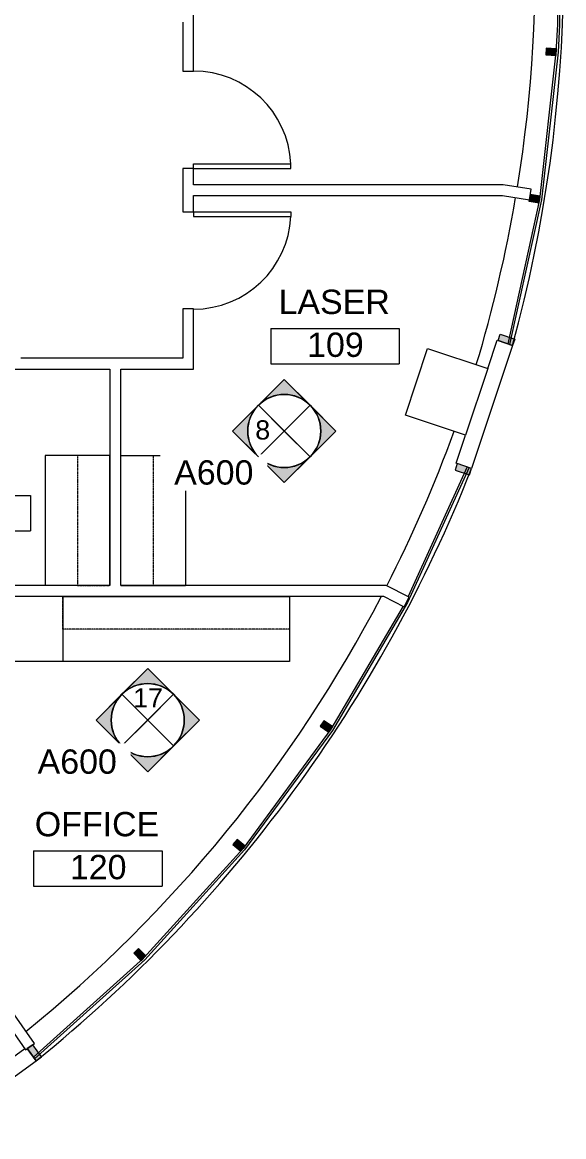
# Model space of a CAD drawing. Header units: inches. Extents: x 41 to 1584, y -595 to 378.
# Drawn here: x 1363.3 to 1563.9, y -511.1 to -98.4 of the extents above; entities that cross this region are included whole.
import ezdxf

# ---------------------------------------------------------------- set-up
doc = ezdxf.new("R2010")
doc.units = ezdxf.units.IN
doc.header["$MEASUREMENT"] = 0
doc.linetypes.add('Overhead', pattern=[0.15625, 0.09375, -0.0625])
for name, color, linetype, lineweight in [('A-AREA-IDEN', 2, 'Continuous', 20), ('A-DETL', 90, 'Continuous', 9), ('A-DOOR', 31, 'Continuous', 13), ('A-EXIST-GLAZ', 250, 'Continuous', 9), ('A-WALL', 113, 'Continuous', 13), ('EXTWINDOWS', 250, 'Continuous', 9), ('G-ANNO-SYMB', 111, 'Continuous', 9), ('new block- skin dc_dwg', 8, 'Continuous', 9), ('Q-CASE', 31, 'Continuous', 13), ('S-EXIST-COLS', 250, 'Continuous', 9)]:
    doc.layers.add(name, color=color, linetype=linetype, lineweight=lineweight)
doc.styles.add('Arial_1', font='arial.ttf', dxfattribs={"height": 9})
doc.styles.add('Arial_2', font='arial.ttf', dxfattribs={"height": 7.125})

# ---------------------------------------------------------------- blocks, each defined once
blk = doc.blocks.new('new block- skin dc_dwg-1925045-New Construction - Partition Plan')
at = {"layer": 'EXTWINDOWS'}
for points in [[(2791.85, 1239.02), (2792, 1241.51), (2788.13, 1241.75), (2787.98, 1239.25)], [(2785.56, 1184.52), (2785.97, 1186.98), (2782.25, 1187.6), (2781.94, 1185.62), (2781.81, 1185.62), (2781.73, 1185.15), (2782.56, 1185.01)], [(2775.71, 1131.7), (2770.38, 1133.48), (2771.17, 1135.85), (2776.5, 1134.07)], [(2759.76, 1083.79), (2760.55, 1086.16), (2755.21, 1087.93), (2754.42, 1085.56)], [(2707.68, 988.54), (2709.05, 990.63), (2705.82, 992.75), (2704.44, 990.67)], [(2675.08, 944.42), (2676.66, 946.35), (2673.66, 948.81), (2672.08, 946.87)], [(2638.11, 903.88), (2639.88, 905.65), (2637.15, 908.39), (2635.38, 906.63)], [(2599.24, 866.79), (2601.27, 868.25), (2598.01, 872.77), (2595.96, 871.34), (2598.59, 867.69)]]:
    blk.add_hatch(color=256, dxfattribs=at).paths.add_polyline_path(points, flags=0)
at = {"layer": 'A-EXIST-GLAZ'}
for p, q in [((2758.88, 1086.71), (2736.98, 1038.71)), ((2638.99, 904.76), (2598.21, 868.21))]:
    blk.add_line(p, q, dxfattribs=at)
at = {"layer": 'A-EXIST-GLAZ', "flags": 128}
for points in [[(2774.05, 1132.25), (2785.76, 1185.75), (2791.92, 1240.28), (2792.44, 1250.49), (2792.77, 1284.89), (2792.45, 1295.11), (2787.32, 1349.74), (2776.63, 1403.45)], [(2774.76, 1132.02), (2786.5, 1185.63), (2792.67, 1240.22), (2793.19, 1250.46), (2793.52, 1284.9), (2793.2, 1295.15), (2788.07, 1349.85), (2777.35, 1403.68)], [(2759.6, 1086.47), (2736.82, 1036.54), (2709, 989.17), (2676.45, 944.91), (2639.52, 904.23), (2598.65, 867.6)], [(2735.13, 1035.16), (2708.37, 989.58), (2675.87, 945.39), (2638.99, 904.76)]]:
    blk.add_lwpolyline(points, dxfattribs=at)
at = {"layer": 'A-WALL', "color": 250, "lineweight": 9}
blk.add_line((2595.1, 871.2), (2586.81, 865.22), dxfattribs=at)
at = {"layer": 'A-WALL', "color": 250, "lineweight": 9, "flags": 128}
for points in [[(2766.55, 1123.16), (2770.02, 1133.59), (2775.71, 1131.7), (2760.55, 1086.16), (2754.86, 1088.05), (2758.33, 1098.49)], [(2565.72, 850.01), (2556.8, 843.58), (2560.31, 838.71), (2599.24, 866.79), (2595.96, 871.34)]]:
    blk.add_lwpolyline(points, dxfattribs=at)
at = {"layer": 'A-WALL', "color": 250, "lineweight": 9}
for centre, radius, start, end in [((2260.21, 1272.77), 534.46, 344.6958, 14.2118), ((2260.21, 1272.77), 534.46, 344.6958, 14.2118), ((2272.85, 1272.63), 511.33, 350.7423, 14.1475), ((2272.85, 1272.63), 511.33, 343.1694, 350.294), ((2273.69, 1275.15), 511.34, 332.9612, 339.9577), ((2263.51, 1282.66), 534.47, 308.9139, 338.4291), ((2263.51, 1282.66), 534.47, 308.9139, 338.4291), ((2273.69, 1275.15), 511.34, 308.9908, 332.4696)]:
    blk.add_arc(centre, radius, start, end, dxfattribs=at)
at = {"layer": 'EXTWINDOWS'}
for p, q in [((2788.13, 1241.75), (2787.98, 1239.25)), ((2787.98, 1239.25), (2791.85, 1239.02)), ((2792, 1241.51), (2788.13, 1241.75)), ((2791.85, 1239.02), (2792, 1241.51)), ((2781.81, 1185.62), (2781.73, 1185.15)), ((2781.73, 1185.15), (2782.56, 1185.01)), ((2781.94, 1185.62), (2781.81, 1185.62)), ((2782.25, 1187.6), (2781.94, 1185.62)), ((2785.97, 1186.98), (2782.25, 1187.6)), ((2782.56, 1185.01), (2785.56, 1184.52)), ((2785.56, 1184.52), (2785.97, 1186.98)), ((2770.38, 1133.48), (2771.17, 1135.85)), ((2771.17, 1135.85), (2776.5, 1134.07)), ((2775.71, 1131.7), (2770.38, 1133.48)), ((2776.5, 1134.07), (2775.71, 1131.7)), ((2755.21, 1087.93), (2754.42, 1085.56)), ((2754.42, 1085.56), (2759.76, 1083.79)), ((2760.55, 1086.16), (2755.21, 1087.93)), ((2759.76, 1083.79), (2760.55, 1086.16)), ((2705.82, 992.75), (2704.44, 990.67)), ((2704.44, 990.67), (2707.68, 988.54)), ((2709.05, 990.63), (2705.82, 992.75)), ((2707.68, 988.54), (2709.05, 990.63)), ((2673.66, 948.81), (2672.08, 946.87)), ((2672.08, 946.87), (2675.08, 944.42)), ((2676.66, 946.35), (2673.66, 948.81)), ((2675.08, 944.42), (2676.66, 946.35)), ((2637.15, 908.39), (2635.38, 906.63)), ((2639.88, 905.65), (2637.15, 908.39)), ((2635.38, 906.63), (2638.11, 903.88)), ((2638.11, 903.88), (2639.88, 905.65)), ((2598.01, 872.77), (2595.96, 871.34)), ((2595.96, 871.34), (2598.59, 867.69)), ((2601.27, 868.25), (2598.01, 872.77)), ((2598.59, 867.69), (2599.24, 866.79)), ((2599.24, 866.79), (2601.27, 868.25))]:
    blk.add_line(p, q, dxfattribs=at)
at = {"layer": 'S-EXIST-COLS', "flags": 128}
blk.add_lwpolyline([(2736.02, 1105.92), (2744.24, 1130.59), (2766.55, 1123.16), (2758.33, 1098.49)], close=True, dxfattribs=at)
blk = doc.blocks.new('Upper Cabinet - Standard Upper Cabinet-2107417-New Construction - Partition Plan')
at = {"layer": 'Q-CASE', "linetype": 'Overhead', "lineweight": 9}
for p, q in [((-47.26, 12), (36.74, 12)), ((-47.26, 0), (-47.26, 12)), ((36.74, 12), (36.74, 0))]:
    blk.add_line(p, q, dxfattribs=at)
at = {"layer": 'Q-CASE'}
blk.add_line((36.74, 0), (-47.26, 0), dxfattribs=at)
blk = doc.blocks.new('Counter Top _No Backsplash_ - Standard Counter Top-2105307-New Construction - Partition Plan')
at = {"layer": 'Q-CASE'}
for p, q in [((-47.26, 12), (-47.26, 24)), ((-47.26, 24), (36.74, 24)), ((36.74, 12), (36.74, 24)), ((-47.26, 0), (-47.26, 12)), ((36.74, 0), (36.74, 12)), ((36.74, 0), (-47.26, 0))]:
    blk.add_line(p, q, dxfattribs=at)
blk = doc.blocks.new('Upper Cabinet - Standard Upper Cabinet-2099064-New Construction - Partition Plan')
at = {"layer": 'Q-CASE'}
blk.add_line((0.85, 0), (-47.26, 0), dxfattribs=at)
at = {"layer": 'Q-CASE', "linetype": 'Overhead', "lineweight": 9}
for p, q in [((-47.26, 0), (-47.26, -12)), ((0.85, -12), (0.85, 0)), ((-47.26, -12), (0.85, -12))]:
    blk.add_line(p, q, dxfattribs=at)
blk = doc.blocks.new('Counter Top _No Backsplash_ - Standard Counter Top-2099033-New Construction - Partition Plan')
at = {"layer": 'Q-CASE'}
for p, q in [((0.85, 0), (-47.26, 0)), ((-47.26, 0), (-47.26, -12)), ((0.85, 0), (0.85, -12)), ((-47.26, -12), (-47.26, -24)), ((0.85, -12), (0.85, -24)), ((-47.26, -24), (0.85, -24))]:
    blk.add_line(p, q, dxfattribs=at)
blk = doc.blocks.new('Single-Flush - 36_ x 84_-1510128-New Construction - Partition Plan')
at = {"layer": 'A-DOOR', "color": 7, "lineweight": 20}
for p, q in [((16.25, 2), (16.25, 38.02)), ((18, 38.02), (16.25, 38.02)), ((18, 2), (18, 38.02)), ((18, 2), (16.25, 2))]:
    blk.add_line(p, q, dxfattribs=at)
at = {"layer": 'A-DOOR', "lineweight": 9}
blk.add_arc((18, 2), 36.07, 92.7812, 180, dxfattribs=at)
blk = doc.blocks.new('Single-Flush - 36_ x 84_-1509972-New Construction - Partition Plan')
at = {"layer": 'A-DOOR', "color": 7, "lineweight": 20}
for p, q in [((16.25, -2), (16.25, -38.02)), ((18, -2), (16.25, -2)), ((18, -2), (18, -38.02)), ((18, -38.02), (16.25, -38.02))]:
    blk.add_line(p, q, dxfattribs=at)
at = {"layer": 'A-DOOR', "lineweight": 9}
blk.add_arc((18, -2), 36.07, 180, 267.2188, dxfattribs=at)
blk = doc.blocks.new('Upper Cabinet - Standard Upper Cabinet-2087538-New Construction - Partition Plan')
at = {"layer": 'Q-CASE', "linetype": 'Overhead', "lineweight": 9}
for p, q in [((-47.26, 12), (0.85, 12)), ((-47.26, 0), (-47.26, 12)), ((0.85, 12), (0.85, 0))]:
    blk.add_line(p, q, dxfattribs=at)
at = {"layer": 'Q-CASE'}
blk.add_line((0.85, 0), (-47.26, 0), dxfattribs=at)
blk = doc.blocks.new('Counter Top _No Backsplash_ - Standard Counter Top-2087507-New Construction - Partition Plan')
at = {"layer": 'Q-CASE'}
for p, q in [((-47.26, 12), (-47.26, 24)), ((-47.26, 24), (0.85, 24)), ((0.85, 12), (0.85, 24)), ((-47.26, 0), (-47.26, 12)), ((0.85, 0), (0.85, 12)), ((0.85, 0), (-47.26, 0))]:
    blk.add_line(p, q, dxfattribs=at)
blk = doc.blocks.new('Elevation - Interiors-59324-New Construction - Partition Plan')
at = {"layer": 'G-ANNO-SYMB'}
h = blk.add_hatch(color=256, dxfattribs=at)
edge = h.paths.add_edge_path(flags=0)
edge.add_line((-0.0996, 0.0996), (0, 0.1992))
edge.add_line((0, 0.1992), (0.0996, 0.0996))
edge.add_arc((0, 0), 0.1409, 45, 135)
h = blk.add_hatch(color=256, dxfattribs=at)
edge = h.paths.add_edge_path(flags=0)
edge.add_line((-0.1992, 0), (-0.0996, 0.0996))
edge.add_arc((0, 0), 0.1409, 135, 225)
edge.add_line((-0.0996, -0.0996), (-0.1992, 0))
h = blk.add_hatch(color=256, dxfattribs=at)
edge = h.paths.add_edge_path(flags=0)
edge.add_line((0.1992, 0), (0.0996, -0.0996))
edge.add_arc((0, 0), 0.1409, 315, 405)
edge.add_line((0.0996, 0.0996), (0.1992, 0))
h = blk.add_hatch(color=256, dxfattribs=at)
edge = h.paths.add_edge_path(flags=0)
edge.add_arc((0, 0), 0.1409, 225, 315)
edge.add_line((0.0996, -0.0996), (0, -0.1992))
edge.add_line((0, -0.1992), (-0.0996, -0.0996))
for p, q in [((0, 0.1992), (-0.1992, 0)), ((0, 0.1992), (-0.0996, 0.0996)), ((0.1992, 0), (0, 0.1992)), ((0.0996, 0.0996), (0, 0.1992)), ((-0.0996, 0.0996), (-0.1992, 0)), ((-0.0996, 0.0996), (0.0996, -0.0996)), ((0.0996, 0.0996), (-0.0996, -0.0996)), ((0, 0), (-0.0996, 0.0996)), ((-0.0996, 0.0996), (0, 0)), ((0.0996, 0.0996), (0, 0)), ((0, 0), (0.0996, 0.0996)), ((0.1992, 0), (0.0996, 0.0996)), ((0, -0.1992), (0.1992, 0)), ((-0.1992, 0), (0, -0.1992)), ((-0.1992, 0), (-0.0996, -0.0996)), ((-0.0996, -0.0996), (0, 0)), ((0, 0), (-0.0996, -0.0996)), ((0, 0), (0.0996, -0.0996)), ((0.0996, -0.0996), (0, 0)), ((0.0996, -0.0996), (0.1992, 0)), ((-0.0996, -0.0996), (0, -0.1992)), ((0, -0.1992), (0.0996, -0.0996))]:
    blk.add_line(p, q, dxfattribs=at)
blk.add_circle((0, 0), 0.1409, dxfattribs=at)
for start, end in [(45, 135), (45, 135), (135, 225), (135, 225), (315, 45), (315, 45), (225, 315), (225, 315)]:
    blk.add_arc((0, 0), 0.1409, start, end, dxfattribs=at)
blk = doc.blocks.new('Elevation - Triangle - 51_256_-58624-New Construction - Partition Plan')
at = {"layer": 'G-ANNO-SYMB'}
for p, q in [((0, 0.0996), (-0.0996, 0)), ((0.0996, 0), (0, 0.0996))]:
    blk.add_line(p, q, dxfattribs=at)
blk = doc.blocks.new('FORM Room Tag - Name _ Number-61107-New Construction - Partition Plan')
at = {"layer": 'A-AREA-IDEN'}
for p, q in [((-0.2444, -0.0231), (-0.2444, -0.1589)), ((-0.2444, -0.0231), (0.2515, -0.0231)), ((0.2515, -0.0231), (0.2515, -0.1589)), ((-0.2444, -0.1589), (0.2515, -0.1589))]:
    blk.add_line(p, q, dxfattribs=at)

msp = doc.modelspace()

# ---------------------------------------------------------------- linework, layer by layer
at = {"layer": 'A-DETL', "lineweight": 13}
msp.add_line((1378.28, -335.1), (1360.28, -335.1), dxfattribs=at)
at = {"layer": 'A-WALL', "color": 7, "lineweight": 20}
for p, q in [((1426.78, -116.59), (1426.78, 14.76)), ((1422.78, -98.45), (1422.78, -116.59)), ((1422.78, -116.59), (1426.78, -116.59)), ((1426.78, -152.59), (1422.78, -152.59)), ((1422.78, -152.59), (1422.78, -168.59)), ((1426.78, -158.59), (1426.78, -152.59)), ((1541.5, -158.59), (1426.78, -158.59)), ((1551.78, -160.22), (1541.5, -158.59)), ((1551.15, -164.17), (1551.78, -160.22)), ((1426.78, -168.59), (1426.78, -162.59)), ((1426.78, -162.59), (1541.18, -162.59)), ((1541.18, -162.59), (1551.15, -164.17)), ((1422.78, -168.59), (1426.78, -168.59)), ((1426.78, -204.59), (1422.78, -204.59)), ((1422.78, -204.59), (1422.78, -222.84)), ((1426.78, -226.84), (1426.78, -204.59)), ((1358.78, -226.84), (1395.78, -226.84)), ((1422.78, -222.84), (1362.78, -222.84)), ((1395.78, -226.84), (1395.78, -306.95)), ((1399.78, -226.84), (1426.78, -226.84)), ((1399.78, -306.95), (1399.78, -226.84)), ((1395.78, -306.95), (1265.33, -306.95)), ((1498.09, -306.95), (1399.78, -306.95)), ((1506.61, -311.29), (1498.09, -306.95)), ((1324.29, -310.95), (1497.13, -310.95)), ((1497.13, -310.95), (1504.79, -314.86)), ((1504.79, -314.86), (1506.61, -311.29)), ((1367.81, -476.61), (1324.29, -414.46)), ((1321.25, -417.09), (1364.53, -478.9)), ((1364.53, -478.9), (1367.81, -476.61))]:
    msp.add_line(p, q, dxfattribs=at)

# ---------------------------------------------------------------- block references
at = {"layer": 'A-AREA-IDEN', "xscale": 95.99999999999994, "yscale": 95.99999999999994, "zscale": 95.99999999999994}
for p in [(1478.84, -209.63), (1342.27, -271.43), (1390.98, -403.02)]:
    msp.add_blockref('FORM Room Tag - Name _ Number-61107-New Construction - Partition Plan', p, dxfattribs=at)
at = {"layer": 'A-DOOR'}
for name, p, rotation in [('Single-Flush - 36_ x 84_-1510128-New Construction - Partition Plan', (1424.78, -134.59), 269.9999999999999), ('Single-Flush - 36_ x 84_-1509972-New Construction - Partition Plan', (1424.78, -186.59), 89.99999999999987)]:
    msp.add_blockref(name, p, dxfattribs=dict(at, rotation=rotation))
at = {"layer": 'G-ANNO-SYMB', "xscale": 95.99999999999994, "yscale": 95.99999999999994, "zscale": 95.99999999999994}
for name, p in [('Elevation - Interiors-59324-New Construction - Partition Plan', (1460.37, -249.78)), ('Elevation - Interiors-59324-New Construction - Partition Plan', (1409.78, -356.84)), ('Elevation - Triangle - 51_256_-58624-New Construction - Partition Plan', (1409.78, -347.28))]:
    msp.add_blockref(name, p, dxfattribs=at)
at = {"layer": 'new block- skin dc_dwg', "color": 250}
msp.add_blockref('new block- skin dc_dwg-1925045-New Construction - Partition Plan', (-1230.78, -1349.79), dxfattribs=at)
at = {"layer": 'Q-CASE'}
for name, p, rotation in [('Counter Top _No Backsplash_ - Standard Counter Top-2099033-New Construction - Partition Plan', (1395.78, -306.1), 269.9999999999994), ('Upper Cabinet - Standard Upper Cabinet-2099064-New Construction - Partition Plan', (1395.78, -306.1), 269.9999999999994), ('Upper Cabinet - Standard Upper Cabinet-2087538-New Construction - Partition Plan', (1399.78, -306.1), 270.0000000000006), ('Counter Top _No Backsplash_ - Standard Counter Top-2087507-New Construction - Partition Plan', (1399.78, -306.1), 270.0000000000006), ('Upper Cabinet - Standard Upper Cabinet-2107417-New Construction - Partition Plan', (1415.02, -311.1), 180), ('Counter Top _No Backsplash_ - Standard Counter Top-2105307-New Construction - Partition Plan', (1415.02, -311.1), 180)]:
    msp.add_blockref(name, p, dxfattribs=dict(at, rotation=rotation))

# ---------------------------------------------------------------- texts
at = {"layer": 'A-AREA-IDEN', "lineweight": 9, "char_height": 9, "attachment_point": 2, "line_spacing_factor": 0.941778, "style": 'Arial_1'}
for s, insert, width in [('LASER', (1478.86, -197.45), 49.2534), ('109', (1479.32, -213.34), 25.1225), ('OFFICE', (1390.99, -390.84), 54.9831), ('120', (1391.45, -406.74), 25.1225)]:
    msp.add_mtext(s, dxfattribs=dict(at, insert=insert, width=width))
at = {"layer": 'G-ANNO-SYMB', "attachment_point": 2, "line_spacing_factor": 0.941778, "style": 'Arial_2'}
for s, insert, char_height, width in [('8', (1452.38, -245.81), 7.12, 6.6294), ('17', (1409.93, -345.03), 7.125, 13.2588)]:
    msp.add_mtext(s, dxfattribs=dict(at, insert=insert, char_height=char_height, width=width))

# ---------------------------------------------------------------- next in the draw order: texts
at = {"layer": 'G-ANNO-SYMB', "char_height": 9, "width": 35.1495, "attachment_point": 2, "line_spacing_factor": 0.941778, "style": 'Arial_1', "bg_fill": 3, "box_fill_scale": 1.25, "bg_fill_color": 256, "bg_fill_true_color": 13158600, "bg_fill_transparency": 0}
for insert in [(1434.26, -260.62), (1383.67, -367.68)]:
    msp.add_mtext('A600', dxfattribs=dict(at, insert=insert))

# ---------------------------------------------------------------- next in the draw order: block references
at = {"layer": 'G-ANNO-SYMB', "xscale": 95.99999999999994, "yscale": 95.99999999999994, "zscale": 95.99999999999994, "rotation": 90}
msp.add_blockref('Elevation - Triangle - 51_256_-58624-New Construction - Partition Plan', (1450.8, -249.78), dxfattribs=at)

doc.saveas('drawing.dxf')
